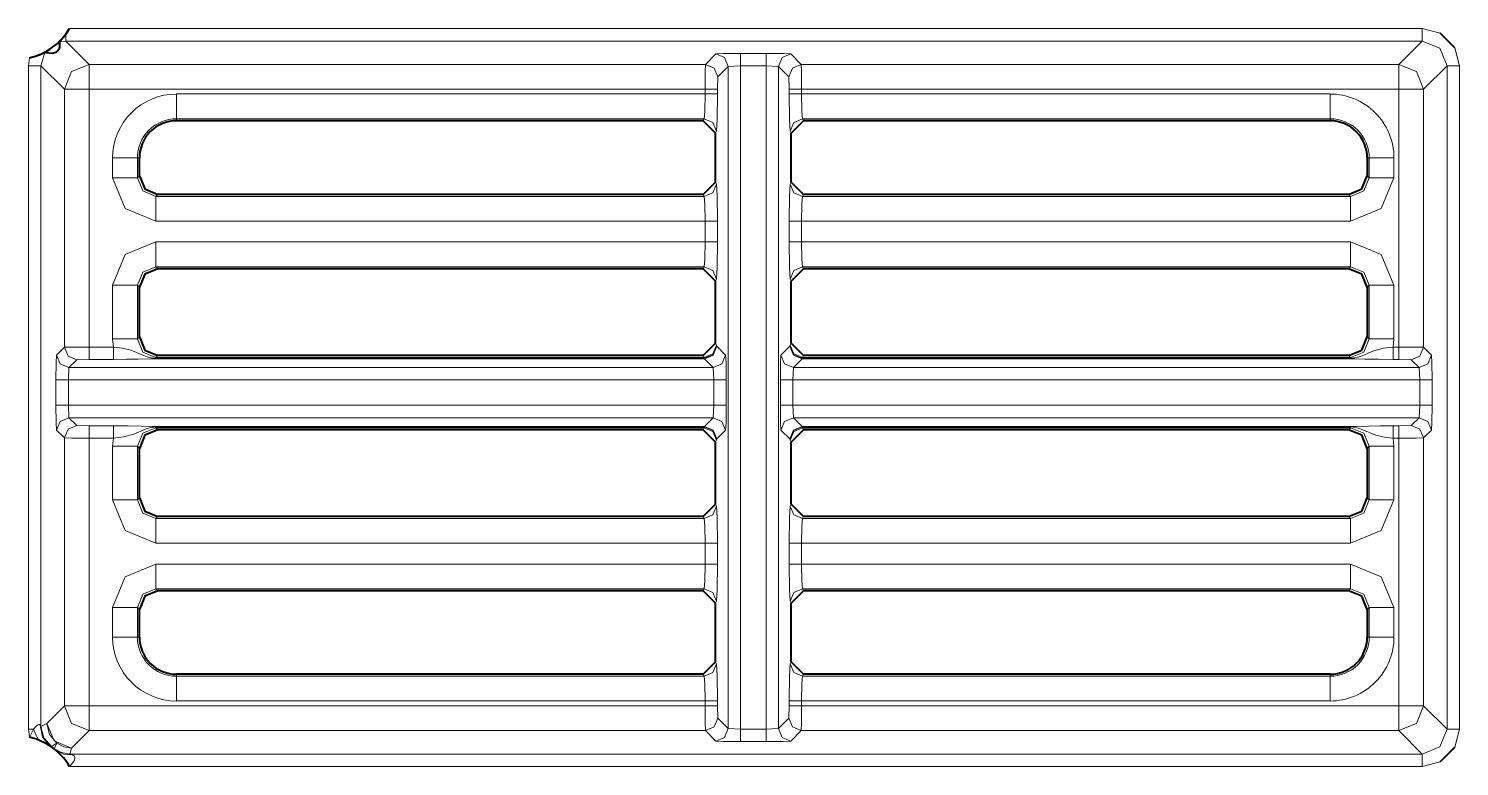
# Model space of a CAD drawing. Header units: millimetres. Extents: x 0 to 2941, y -405 to 1422.
# Drawn here: x 772.1 to 829.8, y 455.9 to 485.7 of the extents above; entities that cross this region are included whole.
import ezdxf

# ---------------------------------------------------------------- set-up
doc = ezdxf.new("R2010")
doc.units = ezdxf.units.MM
doc.layers.add('FINE', color=9, linetype='Continuous')
doc.layers.add('OUTLINE', color=7, linetype='Continuous')

msp = doc.modelspace()

# ---------------------------------------------------------------- linework, layer by layer
at = {"layer": 'FINE', "lineweight": 9}
for p, q in [((773.579, 485.177), (773.324, 485.144)), ((828.304, 485.177), (773.579, 485.177)), ((773.579, 485.177), (774.523, 484.234)), ((827.36, 484.234), (828.304, 485.177)), ((829.616, 484.905), (829.803, 484.178)), ((772.079, 484.178), (772.115, 484.501)), ((772.737, 484.717), (772.579, 484.178)), ((799.384, 484.234), (799.804, 484.654)), ((802.829, 484.654), (803.249, 484.234)), ((772.079, 457.403), (772.079, 484.178)), ((774.523, 484.234), (799.384, 484.234)), ((799.884, 483.734), (799.871, 483.234)), ((800.304, 484.154), (799.884, 483.734)), ((800.804, 484.179), (800.304, 484.154)), ((800.304, 484.154), (800.304, 457.427)), ((800.804, 457.402), (800.804, 484.179)), ((801.829, 484.179), (800.804, 484.179)), ((802.329, 484.154), (801.829, 484.179)), ((802.749, 483.734), (802.329, 484.154)), ((802.329, 457.427), (802.329, 484.154)), ((802.762, 483.234), (802.749, 483.734)), ((803.249, 484.234), (827.36, 484.234)), ((829.803, 484.178), (829.803, 457.403)), ((799.371, 483.234), (774.523, 483.234)), ((799.371, 483.039), (799.371, 483.234)), ((799.871, 483.234), (799.871, 483.039)), ((802.762, 483.039), (802.762, 483.234)), ((827.36, 483.234), (803.262, 483.234)), ((803.262, 483.234), (803.262, 483.039)), ((827.36, 472.828), (827.36, 483.234)), ((778.049, 483.039), (799.371, 483.039)), ((803.262, 483.039), (824.585, 483.039)), ((799.334, 482.04), (778.049, 482.04)), ((778.049, 482.04), (778.049, 481.959)), ((799.293, 481.959), (799.334, 482.04)), ((824.585, 482.04), (803.299, 482.04)), ((803.299, 482.04), (803.34, 481.959)), ((824.585, 481.959), (824.585, 482.04)), ((799.834, 481.54), (799.793, 481.458)), ((802.84, 481.458), (802.799, 481.54)), ((775.469, 479.655), (775.469, 480.459)), ((826.166, 480.459), (826.085, 480.459)), ((826.166, 479.655), (826.166, 480.459)), ((827.165, 480.459), (827.165, 479.655)), ((776.467, 479.655), (776.549, 479.736)), ((826.085, 479.736), (826.166, 479.655)), ((802.799, 479.405), (802.84, 479.487)), ((777.298, 478.987), (777.216, 478.906)), ((777.216, 478.906), (799.334, 478.906)), ((799.334, 478.906), (799.293, 478.987)), ((803.34, 478.987), (803.299, 478.906)), ((803.299, 478.906), (825.417, 478.906)), ((825.417, 478.906), (825.336, 478.987)), ((799.871, 477.907), (799.871, 477.067)), ((802.762, 477.067), (802.762, 477.907)), ((825.417, 477.907), (803.262, 477.907)), ((803.262, 477.907), (803.262, 477.067)), ((803.262, 477.067), (825.417, 477.067)), ((777.216, 476.069), (777.298, 475.987)), ((799.334, 476.069), (777.216, 476.069)), ((799.293, 475.987), (799.334, 476.069)), ((825.417, 476.069), (803.299, 476.069)), ((803.299, 476.069), (803.34, 475.987)), ((825.336, 475.987), (825.417, 476.069)), ((775.469, 473.155), (775.469, 475.32)), ((799.834, 475.569), (799.793, 475.487)), ((802.84, 475.487), (802.799, 475.569)), ((827.165, 475.32), (827.165, 473.155)), ((775.499, 472.828), (775.469, 473.155)), ((799.793, 472.987), (799.834, 472.905)), ((799.834, 472.905), (799.842, 472.857)), ((799.842, 472.857), (800.199, 472.5)), ((802.434, 472.5), (802.791, 472.857)), ((802.791, 472.857), (802.799, 472.905)), ((802.799, 472.905), (802.84, 472.987)), ((827.165, 473.155), (827.134, 472.828)), ((827.134, 472.828), (827.36, 472.828)), ((774.023, 472.316), (773.708, 472)), ((774.523, 472.328), (774.023, 472.316)), ((775.499, 472.328), (774.523, 472.328)), ((777.298, 472.487), (777.216, 472.406)), ((777.216, 472.406), (799.334, 472.406)), ((799.342, 472.357), (777.216, 472.357)), ((799.334, 472.406), (799.293, 472.487)), ((799.699, 472), (799.342, 472.357)), ((803.299, 472.406), (803.291, 472.374)), ((803.291, 472.374), (825.417, 472.374)), ((825.417, 472.406), (825.336, 472.487)), ((827.36, 472.328), (827.134, 472.328)), ((827.86, 472.316), (827.36, 472.328)), ((828.175, 472), (827.86, 472.316)), ((773.708, 472), (773.682, 471.5)), ((799.699, 472), (773.708, 472)), ((799.725, 471.5), (799.699, 472)), ((802.934, 472), (802.908, 471.5)), ((828.175, 472), (802.934, 472)), ((828.201, 471.5), (828.175, 472)), ((773.182, 470.475), (773.182, 471.5)), ((773.682, 471.5), (799.725, 471.5)), ((799.725, 470.475), (799.725, 471.5)), ((800.225, 471.5), (800.225, 470.475)), ((802.908, 471.5), (828.201, 471.5)), ((802.908, 471.5), (802.908, 470.475)), ((828.201, 470.475), (828.201, 471.5)), ((828.701, 471.5), (828.701, 470.475)), ((799.725, 470.475), (773.682, 470.475)), ((799.699, 469.975), (799.725, 470.475)), ((828.201, 470.475), (802.908, 470.475)), ((802.908, 470.475), (802.934, 469.975)), ((828.175, 469.975), (828.201, 470.475)), ((773.708, 469.975), (799.699, 469.975)), ((773.708, 469.975), (774.023, 469.66)), ((799.342, 469.618), (799.699, 469.975)), ((802.934, 469.975), (828.175, 469.975)), ((802.934, 469.975), (803.291, 469.618)), ((827.86, 469.66), (828.175, 469.975)), ((773.523, 469.159), (773.208, 469.475)), ((774.023, 469.66), (774.523, 469.647)), ((774.523, 469.647), (775.499, 469.647)), ((777.216, 469.618), (799.342, 469.618)), ((799.342, 469.601), (777.216, 469.601)), ((777.216, 469.569), (777.298, 469.487)), ((799.334, 469.569), (777.216, 469.569)), ((799.293, 469.487), (799.334, 469.569)), ((799.334, 469.569), (799.342, 469.601)), ((800.199, 469.475), (799.842, 469.118)), ((802.791, 469.118), (802.434, 469.475)), ((803.291, 469.618), (825.417, 469.618)), ((803.299, 469.569), (803.34, 469.487)), ((825.417, 469.569), (803.299, 469.569)), ((825.336, 469.487), (825.417, 469.569)), ((827.134, 469.647), (827.36, 469.647)), ((827.36, 469.647), (827.86, 469.66)), ((828.675, 469.475), (828.36, 469.159)), ((773.523, 458.347), (773.523, 469.159)), ((774.523, 469.147), (774.523, 458.347)), ((775.499, 469.147), (774.523, 469.147)), ((775.469, 468.82), (775.499, 469.147)), ((775.469, 466.655), (775.469, 468.82)), ((799.834, 469.069), (799.793, 468.987)), ((799.842, 469.118), (799.834, 469.069)), ((802.799, 469.069), (802.791, 469.118)), ((802.84, 468.987), (802.799, 469.069)), ((827.134, 469.147), (827.165, 468.82)), ((827.165, 468.82), (827.165, 466.655)), ((828.36, 469.159), (828.36, 458.347)), ((799.793, 466.487), (799.834, 466.405)), ((802.799, 466.405), (802.84, 466.487)), ((777.298, 465.987), (777.216, 465.906)), ((777.216, 465.906), (799.334, 465.906)), ((799.334, 465.906), (799.293, 465.987)), ((803.34, 465.987), (803.299, 465.906)), ((803.299, 465.906), (825.417, 465.906)), ((825.417, 465.906), (825.336, 465.987)), ((799.371, 464.907), (777.216, 464.907)), ((799.371, 464.067), (799.371, 464.907)), ((799.871, 464.907), (799.871, 464.067)), ((802.762, 464.067), (802.762, 464.907)), ((777.216, 464.067), (799.371, 464.067)), ((803.262, 464.067), (825.417, 464.067)), ((825.336, 462.987), (825.417, 463.069)), ((799.834, 462.569), (799.793, 462.487)), ((802.84, 462.487), (802.799, 462.569)), ((775.469, 461.122), (775.469, 462.32)), ((776.549, 462.238), (776.467, 462.32)), ((776.467, 462.32), (776.467, 461.122)), ((826.166, 462.32), (826.085, 462.238)), ((826.166, 461.122), (826.166, 462.32)), ((827.165, 462.32), (827.165, 461.122)), ((776.467, 461.122), (776.549, 461.122)), ((826.085, 461.122), (826.166, 461.122)), ((802.799, 460.04), (802.84, 460.122)), ((778.049, 459.622), (778.049, 459.541)), ((803.34, 459.622), (803.299, 459.541)), ((803.299, 459.541), (824.585, 459.541)), ((824.585, 459.541), (824.585, 459.622)), ((772.816, 457.64), (773.523, 458.347)), ((774.523, 458.347), (799.371, 458.347)), ((799.371, 458.543), (778.049, 458.543)), ((799.371, 458.347), (799.371, 458.543)), ((799.871, 458.543), (799.871, 458.347)), ((799.871, 458.347), (799.884, 457.847)), ((802.749, 457.847), (802.762, 458.347)), ((802.762, 458.347), (802.762, 458.543)), ((799.884, 457.847), (800.304, 457.427)), ((802.329, 457.427), (802.749, 457.847)), ((772.115, 457.08), (772.079, 457.403)), ((774.523, 457.347), (773.816, 456.641)), ((799.384, 457.347), (774.523, 457.347)), ((799.804, 456.927), (799.384, 457.347)), ((803.249, 457.347), (802.829, 456.927)), ((827.36, 457.347), (803.249, 457.347)), ((829.803, 457.403), (829.616, 456.676)), ((801.829, 456.902), (800.804, 456.902)), ((829.031, 456.092), (828.304, 455.904)), ((828.304, 455.904), (773.724, 455.904))]:
    msp.add_line(p, q, dxfattribs=at)
for points in [[(773.724, 485.677), (828.304, 485.677), (829.031, 485.489)], [(828.304, 485.177), (828.304, 485.328), (828.304, 485.677)], [(773.579, 485.177), (773.579, 485.256), (773.579, 485.455)], [(829.304, 484.178), (829.011, 484.885), (828.304, 485.177)], [(799.804, 484.654), (800.106, 484.672), (800.804, 484.679), (801.829, 484.679)], [(799.804, 484.654), (800.157, 484.507), (800.304, 484.154)], [(800.804, 484.679), (800.804, 484.528), (800.804, 484.179)], [(801.829, 484.679), (801.829, 484.528), (801.829, 484.179)], [(801.829, 484.679), (802.527, 484.672), (802.829, 484.654)], [(802.829, 484.654), (802.476, 484.507), (802.329, 484.154)], [(772.579, 484.178), (772.428, 484.178), (772.079, 484.178)], [(773.208, 472.5), (773.523, 472.815), (773.523, 483.234), (772.579, 484.178), (772.579, 457.519)], [(773.523, 483.234), (773.816, 483.941), (774.523, 484.234)], [(774.523, 483.234), (774.523, 483.932), (774.523, 484.234)], [(799.371, 483.234), (799.375, 483.932), (799.384, 484.234)], [(799.384, 484.234), (799.737, 484.087), (799.884, 483.734)], [(801.829, 484.179), (801.829, 457.402), (802.329, 457.427)], [(803.249, 484.234), (802.896, 484.087), (802.749, 483.734)], [(803.249, 484.234), (803.258, 483.932), (803.262, 483.234)], [(827.36, 483.234), (827.36, 483.932), (827.36, 484.234)], [(827.36, 484.234), (828.067, 483.941), (828.36, 483.234)], [(828.36, 458.347), (829.304, 457.403), (829.304, 484.178), (828.36, 483.234), (828.36, 472.815), (828.675, 472.5)], [(829.803, 484.178), (829.454, 484.178), (829.304, 484.178)], [(774.523, 483.234), (773.825, 483.234), (773.523, 483.234)], [(774.523, 483.234), (774.523, 472.828), (775.499, 472.828)], [(799.371, 483.234), (799.72, 483.234), (799.871, 483.234)], [(803.262, 483.234), (802.913, 483.234), (802.762, 483.234)], [(828.36, 483.234), (828.058, 483.234), (827.36, 483.234)], [(778.049, 483.039), (778.049, 482.35), (778.049, 482.04)], [(799.334, 482.04), (799.36, 482.35), (799.371, 483.039)], [(799.371, 483.039), (799.72, 483.039), (799.871, 483.039)], [(799.871, 483.039), (799.86, 482.006), (799.834, 481.54)], [(803.262, 483.039), (802.913, 483.039), (802.762, 483.039)], [(802.799, 481.54), (802.773, 482.006), (802.762, 483.039)], [(803.262, 483.039), (803.273, 482.35), (803.299, 482.04)], [(824.585, 483.039), (824.585, 482.35), (824.585, 482.04)], [(799.334, 482.04), (799.687, 481.893), (799.834, 481.54)], [(803.299, 482.04), (802.946, 481.893), (802.799, 481.54)], [(776.467, 480.459), (776.157, 480.459), (775.469, 480.459)], [(776.549, 480.459), (776.467, 480.459), (776.467, 479.655)], [(827.165, 480.459), (826.476, 480.459), (826.166, 480.459)], [(776.467, 479.655), (776.157, 479.655), (775.469, 479.655)], [(777.216, 477.907), (775.98, 478.419), (775.469, 479.655)], [(776.467, 479.655), (776.685, 479.124), (777.216, 478.906)], [(799.834, 479.405), (799.687, 479.052), (799.334, 478.906)], [(799.793, 479.487), (799.834, 479.405), (799.86, 478.94), (799.871, 477.907)], [(802.762, 477.907), (802.773, 478.94), (802.799, 479.405)], [(803.299, 478.906), (802.946, 479.052), (802.799, 479.405)], [(825.417, 478.906), (825.948, 479.124), (826.166, 479.655)], [(827.165, 479.655), (826.653, 478.419), (825.417, 477.907)], [(827.165, 479.655), (826.476, 479.655), (826.166, 479.655)], [(777.216, 478.906), (777.216, 478.596), (777.216, 477.907)], [(799.371, 477.907), (799.36, 478.596), (799.334, 478.906)], [(803.299, 478.906), (803.273, 478.596), (803.262, 477.907)], [(825.417, 478.906), (825.417, 478.596), (825.417, 477.907)], [(777.216, 477.067), (799.371, 477.067), (799.371, 477.907), (777.216, 477.907)], [(799.871, 477.907), (799.72, 477.907), (799.371, 477.907)], [(802.762, 477.907), (802.913, 477.907), (803.262, 477.907)], [(775.469, 475.32), (775.98, 476.556), (777.216, 477.067)], [(777.216, 477.067), (777.216, 476.379), (777.216, 476.069)], [(799.334, 476.069), (799.36, 476.379), (799.371, 477.067)], [(799.871, 477.067), (799.72, 477.067), (799.371, 477.067)], [(799.871, 477.067), (799.86, 476.035), (799.834, 475.569)], [(802.762, 477.067), (802.913, 477.067), (803.262, 477.067)], [(802.799, 475.569), (802.773, 476.035), (802.762, 477.067)], [(803.262, 477.067), (803.273, 476.379), (803.299, 476.069)], [(825.417, 477.067), (825.417, 476.379), (825.417, 476.069)], [(825.417, 477.067), (826.653, 476.556), (827.165, 475.32)], [(777.216, 476.069), (776.685, 475.851), (776.467, 475.32)], [(799.834, 475.569), (799.687, 475.922), (799.334, 476.069)], [(802.799, 475.569), (802.946, 475.922), (803.299, 476.069)], [(826.166, 475.32), (825.948, 475.851), (825.417, 476.069)], [(776.467, 475.32), (776.157, 475.32), (775.469, 475.32)], [(776.549, 475.238), (776.467, 475.32), (776.467, 473.155), (776.549, 473.236)], [(826.085, 473.236), (826.166, 473.155), (826.166, 475.32), (826.085, 475.238)], [(827.165, 475.32), (826.476, 475.32), (826.166, 475.32)], [(773.523, 472.815), (773.825, 472.824), (774.523, 472.828)], [(774.023, 472.316), (773.67, 472.462), (773.523, 472.815)], [(774.523, 472.328), (774.523, 472.479), (774.523, 472.828)], [(776.467, 473.155), (776.157, 473.155), (775.469, 473.155)], [(775.499, 472.328), (775.499, 472.479), (775.499, 472.828)], [(775.499, 472.828), (775.863, 472.785), (776.206, 472.707), (776.724, 472.482), (776.861, 472.431), (776.968, 472.402), (777.113, 472.379), (777.183, 472.374), (777.216, 472.374)], [(776.467, 473.155), (776.685, 472.624), (777.216, 472.406)], [(799.834, 472.905), (799.687, 472.553), (799.334, 472.406)], [(799.842, 472.857), (799.694, 472.517), (799.342, 472.374)], [(799.842, 472.857), (799.695, 472.504), (799.342, 472.357)], [(803.291, 472.357), (802.938, 472.504), (802.791, 472.857)], [(803.291, 472.374), (802.939, 472.517), (802.791, 472.857)], [(803.299, 472.406), (802.946, 472.553), (802.799, 472.905)], [(825.417, 472.406), (825.948, 472.624), (826.166, 473.155)], [(825.417, 472.374), (825.487, 472.376), (825.574, 472.385), (825.814, 472.445), (826.314, 472.667), (826.727, 472.778), (827.134, 472.828)], [(827.165, 473.155), (826.476, 473.155), (826.166, 473.155)], [(827.134, 472.828), (827.134, 472.479), (827.134, 472.328)], [(827.36, 472.828), (827.36, 472.479), (827.36, 472.328)], [(827.36, 472.828), (828.058, 472.824), (828.36, 472.815)], [(828.36, 472.815), (828.213, 472.462), (827.86, 472.316)], [(773.182, 471.5), (773.19, 472.198), (773.208, 472.5)], [(773.708, 472), (773.354, 472.147), (773.208, 472.5)], [(777.216, 472.357), (777.204, 472.357), (777.177, 472.357), (777.117, 472.356), (777.068, 472.354), (776.994, 472.352), (776.5, 472.337), (776.029, 472.331), (775.499, 472.328)], [(777.216, 472.374), (799.342, 472.374), (799.334, 472.406)], [(777.216, 472.406), (777.216, 472.395), (777.216, 472.374)], [(777.216, 472.357), (777.216, 472.362), (777.216, 472.374)], [(799.342, 472.357), (799.342, 472.362), (799.342, 472.374)], [(800.199, 472.5), (800.053, 472.147), (799.699, 472)], [(800.199, 472.5), (800.217, 472.198), (800.225, 471.5)], [(802.409, 471.5), (802.416, 472.198), (802.434, 472.5)], [(802.934, 472), (802.581, 472.147), (802.434, 472.5)], [(825.417, 472.357), (803.291, 472.357), (802.934, 472)], [(803.291, 472.374), (803.291, 472.362), (803.291, 472.357)], [(803.34, 472.487), (803.299, 472.406), (825.417, 472.406)], [(825.417, 472.406), (825.417, 472.395), (825.417, 472.374)], [(825.417, 472.374), (825.417, 472.362), (825.417, 472.357)], [(827.134, 472.328), (826.542, 472.331), (825.994, 472.341), (825.586, 472.353), (825.478, 472.357), (825.444, 472.357), (825.417, 472.357)], [(828.675, 472.5), (828.529, 472.147), (828.175, 472)], [(828.675, 472.5), (828.693, 472.198), (828.701, 471.5)], [(773.682, 471.5), (773.333, 471.5), (773.182, 471.5)], [(773.682, 471.5), (773.682, 470.475), (773.708, 469.975)], [(800.225, 471.5), (800.074, 471.5), (799.725, 471.5)], [(802.908, 471.5), (802.559, 471.5), (802.409, 471.5)], [(802.434, 469.475), (802.416, 469.777), (802.409, 470.475), (802.409, 471.5)], [(828.701, 471.5), (828.55, 471.5), (828.201, 471.5)], [(773.182, 470.475), (773.333, 470.475), (773.682, 470.475)], [(773.208, 469.475), (773.19, 469.777), (773.182, 470.475)], [(799.725, 470.475), (800.074, 470.475), (800.225, 470.475)], [(800.225, 470.475), (800.217, 469.777), (800.199, 469.475)], [(802.908, 470.475), (802.559, 470.475), (802.409, 470.475)], [(828.701, 470.475), (828.55, 470.475), (828.201, 470.475)], [(828.701, 470.475), (828.693, 469.777), (828.675, 469.475)], [(773.208, 469.475), (773.354, 469.828), (773.708, 469.975)], [(799.699, 469.975), (800.053, 469.828), (800.199, 469.475)], [(802.934, 469.975), (802.581, 469.828), (802.434, 469.475)], [(828.675, 469.475), (828.529, 469.828), (828.175, 469.975)], [(773.523, 469.159), (773.67, 469.513), (774.023, 469.66)], [(774.523, 469.147), (774.523, 469.496), (774.523, 469.647)], [(775.499, 469.147), (775.499, 469.496), (775.499, 469.647)], [(775.499, 469.647), (776.091, 469.644), (776.639, 469.634), (777.047, 469.621), (777.155, 469.618), (777.189, 469.618), (777.216, 469.618)], [(777.216, 469.601), (777.146, 469.599), (777.059, 469.59), (776.82, 469.53), (776.32, 469.308), (775.906, 469.197), (775.499, 469.147)], [(777.216, 469.569), (776.685, 469.351), (776.467, 468.82)], [(777.216, 469.601), (777.216, 469.613), (777.216, 469.618)], [(777.216, 469.601), (777.216, 469.579), (777.216, 469.569)], [(799.334, 469.569), (799.687, 469.422), (799.834, 469.069)], [(799.342, 469.618), (799.695, 469.471), (799.842, 469.118)], [(799.342, 469.601), (799.342, 469.613), (799.342, 469.618)], [(799.342, 469.601), (799.694, 469.458), (799.842, 469.118)], [(803.291, 469.618), (802.938, 469.471), (802.791, 469.118)], [(803.291, 469.601), (802.939, 469.458), (802.791, 469.118)], [(803.299, 469.569), (802.946, 469.422), (802.799, 469.069)], [(803.291, 469.618), (803.291, 469.613), (803.291, 469.601)], [(825.417, 469.601), (803.291, 469.601), (803.299, 469.569)], [(825.417, 469.618), (825.43, 469.618), (825.457, 469.618), (825.516, 469.619), (825.565, 469.621), (825.639, 469.623), (826.133, 469.637), (826.604, 469.644), (827.134, 469.647)], [(825.417, 469.601), (825.417, 469.613), (825.417, 469.618)], [(825.417, 469.601), (825.417, 469.579), (825.417, 469.569)], [(827.134, 469.147), (826.77, 469.19), (826.427, 469.268), (825.909, 469.492), (825.772, 469.543), (825.666, 469.573), (825.52, 469.596), (825.45, 469.6), (825.417, 469.601)], [(826.166, 468.82), (825.948, 469.351), (825.417, 469.569)], [(827.134, 469.147), (827.134, 469.496), (827.134, 469.647)], [(827.36, 469.147), (827.36, 469.496), (827.36, 469.647)], [(828.36, 469.159), (828.213, 469.513), (827.86, 469.66)], [(774.523, 469.147), (773.825, 469.151), (773.523, 469.159)], [(776.467, 468.82), (776.157, 468.82), (775.469, 468.82)], [(776.549, 468.738), (776.467, 468.82), (776.467, 466.655), (776.549, 466.736)], [(826.085, 466.736), (826.166, 466.655), (826.166, 468.82), (826.085, 468.738)], [(827.165, 468.82), (826.476, 468.82), (826.166, 468.82)], [(827.36, 458.347), (827.36, 469.147), (827.134, 469.147)], [(828.36, 469.159), (828.058, 469.151), (827.36, 469.147)], [(776.467, 466.655), (776.157, 466.655), (775.469, 466.655)], [(777.216, 464.907), (775.98, 465.419), (775.469, 466.655)], [(776.467, 466.655), (776.685, 466.124), (777.216, 465.906)], [(825.417, 465.906), (825.948, 466.124), (826.166, 466.655)], [(827.165, 466.655), (826.653, 465.419), (825.417, 464.907)], [(827.165, 466.655), (826.476, 466.655), (826.166, 466.655)], [(777.216, 465.906), (777.216, 465.596), (777.216, 464.907)], [(799.834, 466.405), (799.687, 466.053), (799.334, 465.906)], [(799.371, 464.907), (799.36, 465.596), (799.334, 465.906)], [(799.834, 466.405), (799.86, 465.94), (799.871, 464.907)], [(802.762, 464.907), (802.773, 465.94), (802.799, 466.405)], [(803.299, 465.906), (802.946, 466.053), (802.799, 466.405)], [(803.299, 465.906), (803.273, 465.596), (803.262, 464.907)], [(825.417, 465.906), (825.417, 465.596), (825.417, 464.907)], [(799.871, 464.907), (799.72, 464.907), (799.371, 464.907)], [(803.262, 464.907), (802.913, 464.907), (802.762, 464.907)], [(825.417, 464.907), (803.262, 464.907), (803.262, 464.067)], [(775.469, 462.32), (775.98, 463.556), (777.216, 464.067)], [(777.216, 464.067), (777.216, 463.379), (777.216, 463.069)], [(799.334, 463.069), (799.36, 463.379), (799.371, 464.067)], [(799.871, 464.067), (799.72, 464.067), (799.371, 464.067)], [(799.871, 464.067), (799.86, 463.035), (799.834, 462.569)], [(803.262, 464.067), (802.913, 464.067), (802.762, 464.067)], [(802.799, 462.569), (802.773, 463.035), (802.762, 464.067)], [(803.262, 464.067), (803.273, 463.379), (803.299, 463.069)], [(825.417, 464.067), (825.417, 463.379), (825.417, 463.069)], [(825.417, 464.067), (826.653, 463.556), (827.165, 462.32)], [(777.216, 463.069), (776.685, 462.851), (776.467, 462.32)], [(799.293, 462.987), (799.334, 463.069), (777.216, 463.069), (777.298, 462.987)], [(799.834, 462.569), (799.687, 462.922), (799.334, 463.069)], [(803.299, 463.069), (802.946, 462.922), (802.799, 462.569)], [(825.417, 463.069), (803.299, 463.069), (803.34, 462.987)], [(826.166, 462.32), (825.948, 462.851), (825.417, 463.069)], [(775.469, 462.32), (776.157, 462.32), (776.467, 462.32)], [(827.165, 462.32), (826.476, 462.32), (826.166, 462.32)], [(776.467, 461.122), (776.157, 461.122), (775.469, 461.122)], [(826.166, 461.122), (826.476, 461.122), (827.165, 461.122)], [(799.793, 460.122), (799.834, 460.04), (799.86, 459.575), (799.871, 458.543)], [(778.049, 459.541), (799.334, 459.541), (799.293, 459.622)], [(778.049, 459.541), (778.049, 459.231), (778.049, 458.543)], [(799.834, 460.04), (799.687, 459.688), (799.334, 459.541)], [(799.371, 458.543), (799.36, 459.231), (799.334, 459.541)], [(802.762, 458.543), (802.773, 459.575), (802.799, 460.04)], [(803.299, 459.541), (802.946, 459.688), (802.799, 460.04)], [(803.299, 459.541), (803.273, 459.231), (803.262, 458.543)], [(824.585, 459.541), (824.585, 459.231), (824.585, 458.543)], [(774.523, 457.347), (773.816, 457.64), (773.523, 458.347)], [(774.523, 458.347), (773.825, 458.347), (773.523, 458.347)], [(774.523, 457.347), (774.523, 457.649), (774.523, 458.347)], [(799.871, 458.543), (799.72, 458.543), (799.371, 458.543)], [(799.371, 458.347), (799.72, 458.347), (799.871, 458.347)], [(799.384, 457.347), (799.375, 457.649), (799.371, 458.347)], [(803.262, 458.543), (802.913, 458.543), (802.762, 458.543)], [(803.262, 458.347), (802.913, 458.347), (802.762, 458.347)], [(803.262, 458.347), (803.258, 457.649), (803.249, 457.347)], [(824.585, 458.543), (803.262, 458.543), (803.262, 458.347), (827.36, 458.347)], [(827.36, 457.347), (827.36, 457.649), (827.36, 458.347)], [(828.36, 458.347), (828.067, 457.64), (827.36, 457.347)], [(828.36, 458.347), (828.058, 458.347), (827.36, 458.347)], [(799.384, 457.347), (799.737, 457.494), (799.884, 457.847)], [(803.249, 457.347), (802.896, 457.494), (802.749, 457.847)], [(772.275, 457.403), (772.179, 457.403), (772.079, 457.403)], [(772.115, 457.08), (772.118, 457.087), (772.275, 457.403)], [(772.275, 457.403), (772.365, 457.512), (772.419, 457.562), (772.473, 457.594), (772.482, 457.597), (772.517, 457.596), (772.544, 457.574), (772.548, 457.568)], [(772.275, 457.403), (772.373, 457.176), (772.49, 456.963)], [(772.548, 457.568), (772.555, 457.555), (772.574, 457.525), (772.579, 457.519)], [(772.548, 457.568), (772.634, 457.089), (772.936, 456.732)], [(772.579, 457.519), (772.763, 457.614), (772.816, 457.64)], [(772.579, 457.519), (772.693, 457.057), (773.006, 456.7)], [(773.216, 456.84), (772.922, 457.193), (772.816, 457.64)], [(772.816, 457.64), (773.109, 456.934), (773.816, 456.641)], [(773.735, 456.403), (828.304, 456.403), (827.36, 457.347)], [(799.804, 456.927), (800.157, 457.074), (800.304, 457.427)], [(800.304, 457.427), (800.804, 457.402), (801.829, 457.402)], [(800.804, 456.902), (800.804, 457.053), (800.804, 457.402)], [(801.829, 456.902), (801.829, 457.053), (801.829, 457.402)], [(802.829, 456.927), (802.476, 457.074), (802.329, 457.427)], [(828.304, 456.403), (829.011, 456.696), (829.304, 457.403)], [(829.803, 457.403), (829.454, 457.403), (829.304, 457.403)], [(773.006, 456.7), (772.953, 456.723), (772.936, 456.732)], [(773.216, 456.84), (773.047, 456.728), (773.006, 456.7)], [(773.118, 456.617), (773.14, 456.666), (773.216, 456.84)], [(773.184, 456.546), (773.158, 456.572), (773.118, 456.617)], [(773.118, 456.617), (773.409, 456.458), (773.735, 456.403)], [(773.216, 456.84), (773.5, 456.692), (773.816, 456.641)], [(773.816, 456.641), (773.75, 456.444), (773.735, 456.403)], [(800.804, 456.902), (800.106, 456.909), (799.804, 456.927)], [(802.829, 456.927), (802.527, 456.909), (801.829, 456.902)], [(773.184, 456.546), (773.483, 456.393), (773.832, 456.372)], [(773.735, 456.403), (773.744, 456.399), (773.776, 456.389), (773.832, 456.372), (773.89, 456.346), (773.93, 456.31), (773.949, 456.26), (773.947, 456.217), (773.914, 456.131), (773.895, 456.098), (773.78, 455.958), (773.733, 455.912), (773.724, 455.904)], [(828.304, 455.904), (828.304, 456.253), (828.304, 456.403)]]:
    msp.add_lwpolyline(points, dxfattribs=at)
for points in [[(778.049, 483.038, 0.414204), (775.469, 480.459)], [(827.165, 480.459, 0.414223), (824.585, 483.038)], [(778.049, 482.04, 0.414214), (776.467, 480.459)], [(826.166, 480.459, 0.414214), (824.585, 482.04)], [(775.469, 461.122, 0.414204), (778.049, 458.542)], [(776.467, 461.122, 0.414182), (778.049, 459.541)], [(824.585, 459.541, 0.414245), (826.166, 461.122)], [(824.585, 458.542, 0.414223), (827.165, 461.122)]]:
    msp.add_lwpolyline(points, format="xyb", dxfattribs=at)
at = {"layer": 'OUTLINE', "lineweight": 40}
for p, q in [((773.579, 485.455), (773.724, 485.677)), ((829.616, 484.905), (829.031, 485.489)), ((799.293, 481.959), (778.049, 481.959)), ((799.793, 481.458), (799.293, 481.959)), ((799.793, 479.487), (799.793, 481.458)), ((803.34, 481.959), (802.84, 481.458)), ((802.84, 479.487), (802.84, 481.458)), ((824.585, 481.959), (803.34, 481.959)), ((776.549, 479.736), (776.549, 480.459)), ((826.085, 480.459), (826.085, 479.736)), ((799.293, 478.987), (799.793, 479.487)), ((802.84, 479.487), (803.34, 478.987)), ((799.293, 478.987), (777.298, 478.987)), ((825.336, 478.987), (803.34, 478.987)), ((799.293, 475.987), (777.298, 475.987)), ((799.793, 475.487), (799.293, 475.987)), ((803.34, 475.987), (802.84, 475.487)), ((825.336, 475.987), (803.34, 475.987)), ((776.549, 473.236), (776.549, 475.238)), ((799.793, 472.987), (799.793, 475.487)), ((802.84, 472.987), (802.84, 475.487)), ((826.085, 475.238), (826.085, 473.236)), ((799.293, 472.487), (799.793, 472.987)), ((802.84, 472.987), (803.34, 472.487)), ((799.293, 472.487), (777.298, 472.487)), ((825.336, 472.487), (803.34, 472.487)), ((799.293, 469.487), (777.298, 469.487)), ((799.793, 468.987), (799.293, 469.487)), ((803.34, 469.487), (802.84, 468.987)), ((825.336, 469.487), (803.34, 469.487)), ((776.549, 466.736), (776.549, 468.738)), ((799.793, 466.487), (799.793, 468.987)), ((802.84, 466.487), (802.84, 468.987)), ((826.085, 468.738), (826.085, 466.736)), ((799.293, 465.987), (799.793, 466.487)), ((802.84, 466.487), (803.34, 465.987)), ((799.293, 465.987), (777.298, 465.987)), ((825.336, 465.987), (803.34, 465.987)), ((799.293, 462.987), (777.298, 462.987)), ((799.793, 462.487), (799.293, 462.987)), ((803.34, 462.987), (802.84, 462.487)), ((825.336, 462.987), (803.34, 462.987)), ((799.793, 460.122), (799.793, 462.487)), ((802.84, 460.122), (802.84, 462.487)), ((776.549, 461.122), (776.549, 462.238)), ((826.085, 462.238), (826.085, 461.122)), ((799.293, 459.622), (799.793, 460.122)), ((802.84, 460.122), (803.34, 459.622)), ((799.293, 459.622), (778.049, 459.622)), ((824.585, 459.622), (803.34, 459.622)), ((829.031, 456.092), (829.616, 456.676))]:
    msp.add_line(p, q, dxfattribs=at)
for points in [[(772.115, 484.501, 0.208008), (773.724, 485.677)], [(778.049, 481.959, 0.414214), (776.549, 480.459)], [(826.085, 480.459, 0.41423), (824.585, 481.959)], [(776.549, 461.122, 0.414214), (778.049, 459.622)], [(824.585, 459.622, 0.414197), (826.085, 461.122)], [(772.49, 456.964, 0.039272), (772.115, 457.08)], [(772.936, 456.732, 0.050179), (772.49, 456.964)], [(773.185, 456.546, 0.031467), (772.936, 456.732)], [(773.724, 455.904, 0.084457), (773.185, 456.546)]]:
    msp.add_lwpolyline(points, format="xyb", dxfattribs=at)
for points in [[(773.324, 485.144), (773.331, 485.079), (773.326, 484.933), (773.297, 484.839), (773.242, 484.762), (773.229, 484.75), (773.222, 484.745), (773.22, 484.743), (773.217, 484.741), (773.215, 484.739), (773.212, 484.737), (773.209, 484.735), (773.201, 484.729), (773.181, 484.718), (773.138, 484.699), (773.04, 484.678), (772.786, 484.704), (772.737, 484.717)], [(773.324, 485.144), (773.336, 485.16), (773.382, 485.211), (773.496, 485.345), (773.579, 485.455)], [(772.115, 484.501), (772.356, 484.567), (772.54, 484.633), (772.672, 484.689), (772.721, 484.711), (772.737, 484.717)], [(776.549, 479.736), (776.768, 479.207), (777.298, 478.987)], [(825.336, 478.987), (825.865, 479.207), (826.085, 479.736)], [(777.298, 475.987), (776.768, 475.768), (776.549, 475.238)], [(826.085, 475.238), (825.865, 475.768), (825.336, 475.987)], [(776.549, 473.236), (776.768, 472.707), (777.298, 472.487)], [(825.336, 472.487), (825.865, 472.707), (826.085, 473.236)], [(777.298, 469.487), (776.768, 469.268), (776.549, 468.738)], [(826.085, 468.738), (825.865, 469.268), (825.336, 469.487)], [(776.549, 466.736), (776.768, 466.207), (777.298, 465.987)], [(825.336, 465.987), (825.865, 466.207), (826.085, 466.736)], [(777.298, 462.987), (776.768, 462.768), (776.549, 462.238)], [(826.085, 462.238), (825.865, 462.768), (825.336, 462.987)]]:
    msp.add_lwpolyline(points, dxfattribs=at)

doc.saveas('drawing.dxf')
